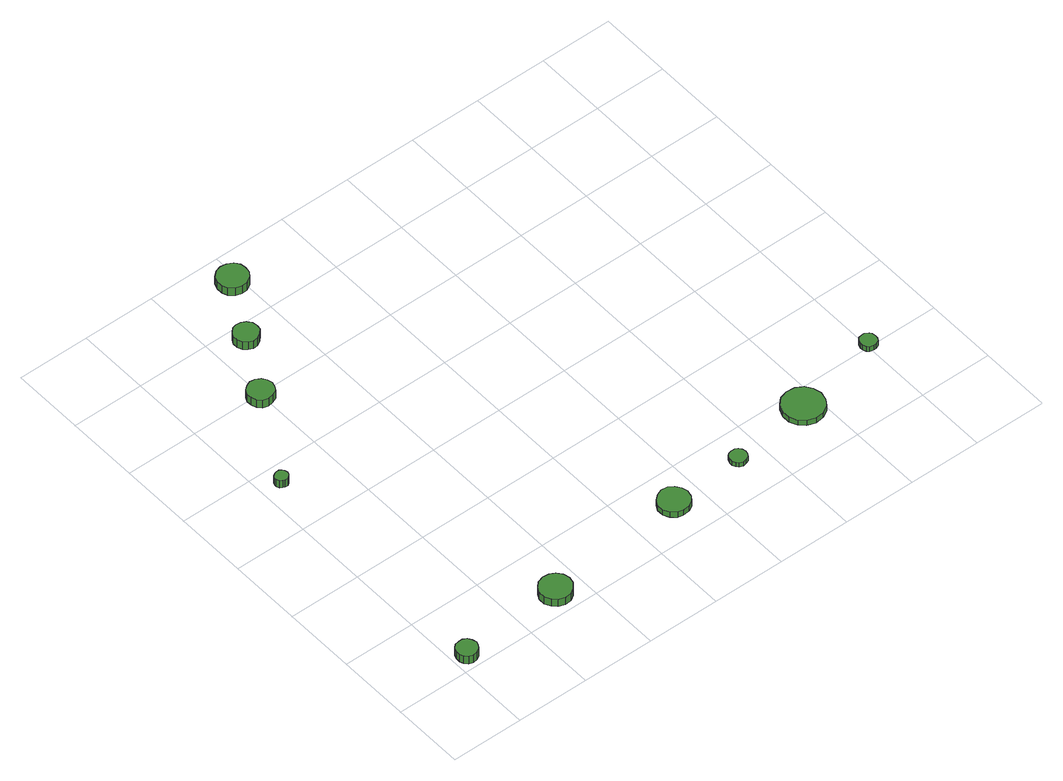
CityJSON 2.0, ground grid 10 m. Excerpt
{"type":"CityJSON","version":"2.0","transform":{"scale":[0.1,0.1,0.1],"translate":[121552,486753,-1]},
"CityObjects":{
"tree1":{"type":"SolitaryVegetationObject","attributes":{"function":"something"},"geometry":[{"type":"MultiSurface","lod":"1","boundaries":[[[0,1,2,3,4,5,6,7,8,9,10,11,12,13,14]],[[15,16,17,18,19,20,21,22,23,24,25,26,27,28,29]],[[0,29,28,1]],[[1,28,27,2]],[[2,27,26,3]],[[3,26,25,4]],[[4,25,24,5]],[[5,24,23,6]],[[6,23,22,7]],[[7,22,21,8]],[[8,21,20,9]],[[9,20,19,10]],[[10,19,18,11]],[[11,18,17,12]],[[12,17,16,13]],[[13,16,15,14]],[[14,15,29,0]]]}]},
"tree2":{"type":"SolitaryVegetationObject","attributes":{"function":"something"},"geometry":[{"type":"MultiSurface","lod":"1","boundaries":[[[30,31,32,33,34,35,36,37,38,39,40,41,42,43,44]],[[45,46,47,48,49,50,51,52,53,54,55,56,57,58,59]],[[30,59,58,31]],[[31,58,57,32]],[[32,57,56,33]],[[33,56,55,34]],[[34,55,54,35]],[[35,54,53,36]],[[36,53,52,37]],[[37,52,51,38]],[[38,51,50,39]],[[39,50,49,40]],[[40,49,48,41]],[[41,48,47,42]],[[42,47,46,43]],[[43,46,45,44]],[[44,45,59,30]]]}]},
"tree3":{"type":"SolitaryVegetationObject","attributes":{"function":"something"},"geometry":[{"type":"MultiSurface","lod":"1","boundaries":[[[60,61,62,63,64,65,66,67,68,69,70,71,72,73,74]],[[75,76,77,78,79,80,81,82,83,84,85,86,87,88,89]],[[60,89,88,61]],[[61,88,87,62]],[[62,87,86,63]],[[63,86,85,64]],[[64,85,84,65]],[[65,84,83,66]],[[66,83,82,67]],[[67,82,81,68]],[[68,81,80,69]],[[69,80,79,70]],[[70,79,78,71]],[[71,78,77,72]],[[72,77,76,73]],[[73,76,75,74]],[[74,75,89,60]]]}]},
"tree4":{"type":"SolitaryVegetationObject","attributes":{"function":"something"},"geometry":[{"type":"MultiSurface","lod":"1","boundaries":[[[90,91,92,93,94,95,96,97,98,99,100,101,102,103,104]],[[105,106,107,108,109,110,111,112,113,114,115,116,117,118,119]],[[90,119,118,91]],[[91,118,117,92]],[[92,117,116,93]],[[93,116,115,94]],[[94,115,114,95]],[[95,114,113,96]],[[96,113,112,97]],[[97,112,111,98]],[[98,111,110,99]],[[99,110,109,100]],[[100,109,108,101]],[[101,108,107,102]],[[102,107,106,103]],[[103,106,105,104]],[[104,105,119,90]]]}]},
"tree5":{"type":"SolitaryVegetationObject","attributes":{"function":"something"},"geometry":[{"type":"MultiSurface","lod":"1","boundaries":[[[120,121,122,123,124,125,126,127,128,129,130,131,132,133,134]],[[135,136,137,138,139,140,141,142,143,144,145,146,147,148,149]],[[120,149,148,121]],[[121,148,147,122]],[[122,147,146,123]],[[123,146,145,124]],[[124,145,144,125]],[[125,144,143,126]],[[126,143,142,127]],[[127,142,141,128]],[[128,141,140,129]],[[129,140,139,130]],[[130,139,138,131]],[[131,138,137,132]],[[132,137,136,133]],[[133,136,135,134]],[[134,135,149,120]]]}]},
"tree6":{"type":"SolitaryVegetationObject","attributes":{"function":"something"},"geometry":[{"type":"MultiSurface","lod":"1","boundaries":[[[150,151,152,153,154,155,156,157,158,159,160,161,162,163,164]],[[165,166,167,168,169,170,171,172,173,174,175,176,177,178,179]],[[150,179,178,151]],[[151,178,177,152]],[[152,177,176,153]],[[153,176,175,154]],[[154,175,174,155]],[[155,174,173,156]],[[156,173,172,157]],[[157,172,171,158]],[[158,171,170,159]],[[159,170,169,160]],[[160,169,168,161]],[[161,168,167,162]],[[162,167,166,163]],[[163,166,165,164]],[[164,165,179,150]]]}]},
"tree7":{"type":"SolitaryVegetationObject","attributes":{"function":"something"},"geometry":[{"type":"MultiSurface","lod":"1","boundaries":[[[180,181,182,183,184,185,186,187,188,189,190,191,192,193,194]],[[195,196,197,198,199,200,201,202,203,204,205,206,207,208,209]],[[180,209,208,181]],[[181,208,207,182]],[[182,207,206,183]],[[183,206,205,184]],[[184,205,204,185]],[[185,204,203,186]],[[186,203,202,187]],[[187,202,201,188]],[[188,201,200,189]],[[189,200,199,190]],[[190,199,198,191]],[[191,198,197,192]],[[192,197,196,193]],[[193,196,195,194]],[[194,195,209,180]]]}]},
"tree8":{"type":"SolitaryVegetationObject","attributes":{"function":"something"},"geometry":[{"type":"MultiSurface","lod":"1","boundaries":[[[210,211,212,213,214,215,216,217,218,219,220,221,222,223,224]],[[225,226,227,228,229,230,231,232,233,234,235,236,237,238,239]],[[210,239,238,211]],[[211,238,237,212]],[[212,237,236,213]],[[213,236,235,214]],[[214,235,234,215]],[[215,234,233,216]],[[216,233,232,217]],[[217,232,231,218]],[[218,231,230,219]],[[219,230,229,220]],[[220,229,228,221]],[[221,228,227,222]],[[222,227,226,223]],[[223,226,225,224]],[[224,225,239,210]]]}]},
"tree9":{"type":"SolitaryVegetationObject","attributes":{"function":"something"},"geometry":[{"type":"MultiSurface","lod":"1","boundaries":[[[240,241,242,243,244,245,246,247,248,249,250,251,252,253,254]],[[255,256,257,258,259,260,261,262,263,264,265,266,267,268,269]],[[240,269,268,241]],[[241,268,267,242]],[[242,267,266,243]],[[243,266,265,244]],[[244,265,264,245]],[[245,264,263,246]],[[246,263,262,247]],[[247,262,261,248]],[[248,261,260,249]],[[249,260,259,250]],[[250,259,258,251]],[[251,258,257,252]],[[252,257,256,253]],[[253,256,255,254]],[[254,255,269,240]]]}]},
"tree10":{"type":"SolitaryVegetationObject","attributes":{"function":"something"},"geometry":[{"type":"MultiSurface","lod":"1","boundaries":[[[270,271,272,273,274,275,276,277,278,279,280,281,282,283,284]],[[285,286,287,288,289,290,291,292,293,294,295,296,297,298,299]],[[270,299,298,271]],[[271,298,297,272]],[[272,297,296,273]],[[273,296,295,274]],[[274,295,294,275]],[[275,294,293,276]],[[276,293,292,277]],[[277,292,291,278]],[[278,291,290,279]],[[279,290,289,280]],[[280,289,288,281]],[[281,288,287,282]],[[282,287,286,283]],[[283,286,285,284]],[[284,285,299,270]]]}]}
},
"vertices":[
[31,17,25],[29,23,25],[26,28,25],[21,31,25],[15,31,25],[9,30,25],[5,26,25],[3,20,25],[3,14,25],[5,9,25],[9,5,25],[15,3,25],[21,4,25],[26,7,25],[29,12,25],[29,12,12],[26,7,12],[21,4,12],[15,3,12],[9,5,12],[5,9,12],[3,14,12],[3,20,12],[5,26,12],[9,30,12],[15,31,12],[21,31,12],[26,28,12],[29,23,12],[31,17,12],
[38,374,19],[37,378,19],[35,381,19],[32,383,19],[28,383,19],[25,382,19],[22,380,19],[20,376,19],[20,373,19],[22,369,19],[25,367,19],[28,366,19],[32,366,19],[35,368,19],[37,371,19],[37,371,7],[35,368,7],[32,366,7],[28,366,7],[25,367,7],[22,369,7],[20,373,7],[20,376,7],[22,380,7],[25,382,7],[28,383,7],[32,383,7],[35,381,7],[37,378,7],[38,374,7],
[185,31,19],[183,40,19],[177,47,19],[170,51,19],[161,52,19],[152,49,19],[146,43,19],[142,35,19],[142,26,19],[146,18,19],[152,12,19],[161,9,19],[170,10,19],[177,15,19],[183,22,19],[183,22,7],[177,15,7],[170,10,7],[161,9,7],[152,12,7],[146,18,7],[142,26,7],[142,35,7],[146,43,7],[152,49,7],[161,52,7],[170,51,7],[177,47,7],[183,40,7],[185,31,7],
[116,496,20],[114,503,20],[110,509,20],[103,513,20],[96,514,20],[89,511,20],[84,507,20],[81,500,20],[81,493,20],[84,486,20],[89,481,20],[96,479,20],[103,480,20],[110,483,20],[114,489,20],[114,489,7],[110,483,7],[103,480,7],[96,479,7],[89,481,7],[84,486,7],[81,493,7],[81,500,7],[84,507,7],[89,511,7],[96,514,7],[103,513,7],[110,509,7],[114,503,7],[116,496,7],
[159,576,23],[158,583,23],[153,589,23],[147,592,23],[140,593,23],[134,591,23],[129,586,23],[126,580,23],[126,573,23],[129,566,23],[134,562,23],[140,559,23],[147,560,23],[153,564,23],[158,569,23],[158,569,10],[153,564,10],[147,560,10],[140,559,10],[134,562,10],[129,566,10],[126,573,10],[126,580,10],[129,586,10],[134,591,10],[140,593,10],[147,592,10],[153,589,10],[158,583,10],[159,576,10],
[383,52,16],[381,60,16],[376,67,16],[369,72,16],[360,73,16],[352,70,16],[345,64,16],[341,56,16],[341,47,16],[345,39,16],[352,33,16],[360,31,16],[369,32,16],[376,36,16],[381,43,16],[381,43,7],[376,36,7],[369,32,7],[360,31,7],[352,33,7],[345,39,7],[341,47,7],[341,56,7],[345,64,7],[352,70,7],[360,73,7],[369,72,7],[376,67,7],[381,60,7],[383,52,7],
[207,655,25],[206,663,25],[201,670,25],[193,674,25],[185,675,25],[177,673,25],[170,667,25],[167,659,25],[167,651,25],[170,643,25],[177,637,25],[185,635,25],[193,635,25],[201,640,25],[206,647,25],[206,647,12],[201,640,12],[193,635,12],[185,635,12],[177,637,12],[170,643,12],[167,651,12],[167,659,12],[170,667,12],[177,673,12],[185,675,12],[193,674,12],[201,670,12],[206,663,12],[207,655,12],
[478,59,14],[477,64,14],[474,68,14],[470,70,14],[465,70,14],[460,69,14],[457,66,14],[455,61,14],[455,56,14],[457,52,14],[460,49,14],[465,47,14],[470,48,14],[474,50,14],[477,54,14],[477,54,7],[474,50,7],[470,48,7],[465,47,7],[460,49,7],[457,52,7],[455,56,7],[455,61,7],[457,66,7],[460,69,7],[465,70,7],[470,70,7],[474,68,7],[477,64,7],[478,59,7],
[606,74,15],[603,85,15],[597,94,15],[587,100,15],[575,101,15],[564,98,15],[556,90,15],[551,79,15],[551,68,15],[556,57,15],[564,50,15],[575,46,15],[587,47,15],[597,53,15],[603,62,15],[603,62,7],[597,53,7],[587,47,7],[575,46,7],[564,50,7],[556,57,7],[551,68,7],[551,79,7],[556,90,7],[564,98,7],[575,101,7],[587,100,7],[597,94,7],[603,85,7],[606,74,7],
[714,104,15],[713,109,15],[711,112,15],[706,115,15],[702,115,15],[697,114,15],[694,111,15],[692,106,15],[692,102,15],[694,97,15],[697,94,15],[702,93,15],[706,93,15],[711,95,15],[713,99,15],[713,99,7],[711,95,7],[706,93,7],[702,93,7],[697,94,7],[694,97,7],[692,102,7],[692,106,7],[694,111,7],[697,114,7],[702,115,7],[706,115,7],[711,112,7],[713,109,7],[714,104,7]
]}
